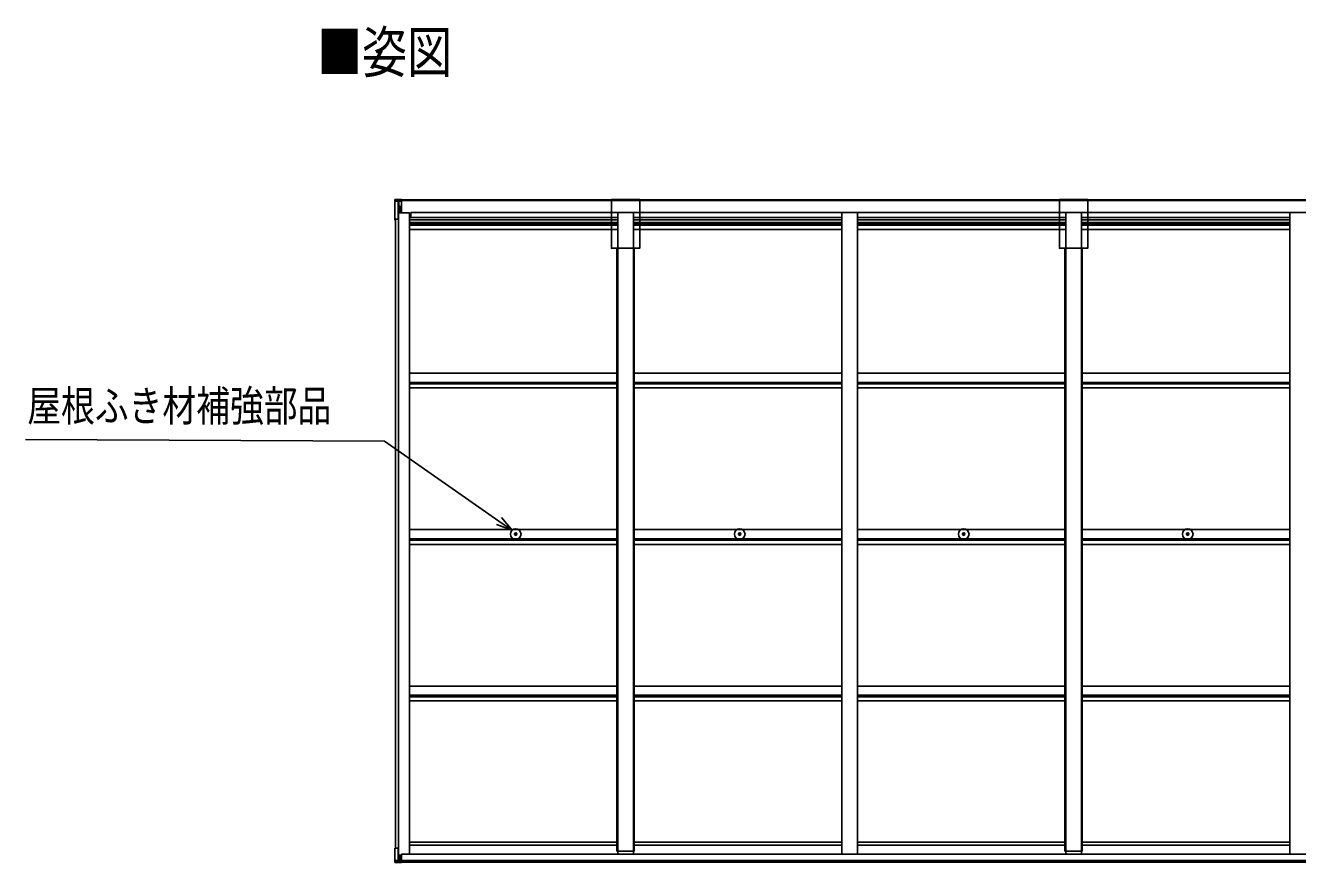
# Model space of a CAD drawing. Units: millimetres, scale not verified. Extents: x -13134 to 13134, y -8911 to 8914.
# Drawn here: x -6357 to -2291, y -68 to 2608 of the extents above; entities that cross this region are included whole.
import ezdxf
from ezdxf.enums import TextEntityAlignment as Align

# ---------------------------------------------------------------- set-up
doc = ezdxf.new("R2010")
doc.units = ezdxf.units.MM
doc.header["$LTSCALE"] = 40
for name, color, linetype in [('0-2_USER1', 3, 'Continuous'), ('0-5_YKK_13', 4, 'Continuous'), ('0-6_YKK_A1', 4, 'Continuous'), ('0-7_YKK_D', 6, 'Continuous')]:
    doc.layers.add(name, color=color, linetype=linetype)
doc.styles.add('ＭＳ ゴシック', font='')
doc.styles.get('ＭＳ ゴシック').set_extended_font_data('MS Gothic')

msp = doc.modelspace()

# ---------------------------------------------------------------- linework, layer by layer
at = {"layer": '0-5_YKK_13'}
for p, q in [((-5176.63, 1988.45), (-5176.63, 2052.01)), ((-5174.63, 2052.12), (-5174.63, 2046.84)), ((-5174.63, 2046.84), (-5165.63, 2046.89)), ((-5165.63, 2046.89), (-5165.63, 1988.71)), ((-5154.63, 2052.25), (-5164.11, 2052.25)), ((-5163.83, 2046.68), (-5163.83, 2008.95)), ((-5155.65, 2052.17), (-5154.63, 2052.17)), ((-5154.63, 2052.17), (-5154.63, 2052.25)), ((-5154.63, 2052.17), (-5154.63, 2047.83)), ((-5154.63, 2046.68), (-5154.63, 2047.83)), ((-5164.93, 1993.47), (-5165.63, 1993.47)), ((-5164.93, 1993.24), (-5165.5, 1993.4)), ((-5160.64, 2029.53), (-5154.63, 2029.53)), ((-5160.64, 2029.53), (-5160.64, 2008.95)), ((-5176.63, 1988.45), (-5176.63, 1986.25)), ((-5175.13, 1988.45), (-5175.13, 1986.25)), ((-5165.63, 1988.71), (-5174.74, 1988.66)), ((-5165.63, 1988.55), (-5174.66, 1988.5)), ((-5165.63, 1988.55), (-5165.63, 1988.71)), ((-4792.09, 982.5), (-4790.98, 982.52)), ((-4792.09, 981.5), (-4790.98, 981.48)), ((-4790.98, 982.52), (-4790.46, 982.62)), ((-4790.98, 981.48), (-4790.46, 981.38)), ((-4790.36, 983.13), (-4790.46, 982.62)), ((-4790.36, 980.86), (-4790.46, 981.38)), ((-4790.34, 984.24), (-4790.36, 983.13)), ((-4790.34, 979.75), (-4790.36, 980.86)), ((-4789.34, 984.24), (-4789.32, 983.13)), ((-4789.34, 979.75), (-4789.32, 980.86)), ((-4789.32, 983.13), (-4789.22, 982.62)), ((-4789.32, 980.86), (-4789.22, 981.38)), ((-4788.7, 982.52), (-4789.22, 982.62)), ((-4788.7, 981.48), (-4789.22, 981.38)), ((-4787.6, 982.5), (-4788.7, 982.52)), ((-4787.6, 981.5), (-4788.7, 981.48)), ((-4076.09, 982.5), (-4074.98, 982.52)), ((-4076.09, 981.5), (-4074.98, 981.48)), ((-4074.98, 982.52), (-4074.46, 982.62)), ((-4074.98, 981.48), (-4074.46, 981.38)), ((-4074.36, 983.13), (-4074.46, 982.62)), ((-4074.36, 980.86), (-4074.46, 981.38)), ((-4074.34, 984.24), (-4074.36, 983.13)), ((-4074.34, 979.75), (-4074.36, 980.86)), ((-4073.34, 984.24), (-4073.32, 983.13)), ((-4073.34, 979.75), (-4073.32, 980.86)), ((-4073.32, 983.13), (-4073.22, 982.62)), ((-4073.32, 980.86), (-4073.22, 981.38)), ((-4072.7, 982.52), (-4073.22, 982.62)), ((-4072.7, 981.48), (-4073.22, 981.38)), ((-4071.6, 982.5), (-4072.7, 982.52)), ((-4071.6, 981.5), (-4072.7, 981.48)), ((-3360.09, 982.5), (-3358.98, 982.52)), ((-3360.09, 981.5), (-3358.98, 981.48)), ((-3358.98, 982.52), (-3358.46, 982.62)), ((-3358.98, 981.48), (-3358.46, 981.38)), ((-3358.36, 983.13), (-3358.46, 982.62)), ((-3358.36, 980.86), (-3358.46, 981.38)), ((-3358.34, 984.24), (-3358.36, 983.13)), ((-3358.34, 979.75), (-3358.36, 980.86)), ((-3357.34, 984.24), (-3357.32, 983.13)), ((-3357.34, 979.75), (-3357.32, 980.86)), ((-3357.32, 983.13), (-3357.22, 982.62)), ((-3357.32, 980.86), (-3357.22, 981.38)), ((-3356.7, 982.52), (-3357.22, 982.62)), ((-3356.7, 981.48), (-3357.22, 981.38)), ((-3355.6, 982.5), (-3356.7, 982.52)), ((-3355.6, 981.5), (-3356.7, 981.48)), ((-2644.09, 982.5), (-2642.98, 982.52)), ((-2644.09, 981.5), (-2642.98, 981.48)), ((-2642.98, 982.52), (-2642.46, 982.62)), ((-2642.98, 981.48), (-2642.46, 981.38)), ((-2642.36, 983.13), (-2642.46, 982.62)), ((-2642.36, 980.86), (-2642.46, 981.38)), ((-2642.34, 984.24), (-2642.36, 983.13)), ((-2642.34, 979.75), (-2642.36, 980.86)), ((-2641.34, 984.24), (-2641.32, 983.13)), ((-2641.34, 979.75), (-2641.32, 980.86)), ((-2641.32, 983.13), (-2641.22, 982.62)), ((-2641.32, 980.86), (-2641.22, 981.38)), ((-2640.7, 982.52), (-2641.22, 982.62)), ((-2640.7, 981.48), (-2641.22, 981.38)), ((-2639.6, 982.5), (-2640.7, 982.52)), ((-2639.6, 981.5), (-2640.7, 981.48)), ((-5176.63, -67.1), (-5176.63, -22.44)), ((-5176.63, -67.1), (-5176.63, -22.44)), ((-5165.68, -22.18), (-5174.74, -22.23)), ((-5165.68, -22.18), (-5174.74, -22.23)), ((-5165.63, -22.18), (-5165.63, -61.03)), ((-5165.63, -22.18), (-5165.63, -61.03)), ((-5165.63, -27.36), (-5164.93, -27.36)), ((-5165.63, -27.36), (-5164.93, -27.36)), ((-5164.93, -29.35), (-5165.58, -29.35)), ((-5165.58, -61.03), (-5165.58, -29.35)), ((-5164.93, -29.35), (-5165.58, -29.35)), ((-5165.58, -61.03), (-5165.58, -29.35)), ((-5165.58, -31.6), (-5164.93, -31.6)), ((-5165.58, -31.6), (-5164.93, -31.6)), ((-5176.63, -68.29), (-5176.63, -67.1)), ((-5176.63, -68.29), (-5176.63, -67.1)), ((-5176.63, -68.29), (-5154.63, -68.29)), ((-5176.63, -68.29), (-5154.63, -68.29)), ((-5163.83, -60.94), (-5163.83, -44.31)), ((-5163.83, -60.94), (-5163.83, -44.31)), ((-5160.64, -57.07), (-5160.64, -44.31)), ((-5160.64, -57.07), (-5160.64, -44.31)), ((-5160.64, -57.07), (-5154.63, -57.07)), ((-5160.64, -57.07), (-5154.63, -57.07)), ((-5154.63, -60.52), (-5155.65, -60.52)), ((-5154.63, -60.52), (-5155.65, -60.52)), ((-5155.65, -64.87), (-5154.63, -64.87)), ((-5155.65, -64.87), (-5154.63, -64.87)), ((-5154.63, -44.31), (-5154.63, -67.29)), ((-5154.63, -44.31), (-5154.63, -67.29)), ((-5154.63, -64.87), (-5154.63, -60.52)), ((-5154.63, -64.87), (-5154.63, -60.52)), ((-5154.63, -68.29), (-5154.63, -64.87)), ((-5154.63, -68.29), (-5154.63, -64.87))]:
    msp.add_line(p, q, dxfattribs=at)
for points in [[(-5154.63, 2046.68), (-5165.58, 2046.68), (-5165.63, 2046.68)], [(-5165.58, 2046.68), (-5165.58, 1995.46), (-5164.93, 1995.46)], [(-5156.56, 2052.18), (-5155.93, 2052.17), (-5155.65, 2052.17)], [(-5154.63, 2046.68), (-5154.63, 2037.23), (-5154.63, 2030.54), (-5154.63, 2017.77), (-5154.63, 2008.95)], [(-5165.5, 1993.4), (-5165.56, 1993.41), (-5165.63, 1993.42)], [(-5174.63, -66.8), (-5174.63, -61.51), (-5156.56, -60.55)], [(-5174.63, -66.8), (-5174.63, -61.51), (-5156.56, -60.55)], [(-5154.63, -60.52), (-5154.63, -44.31), (-5164.93, -44.31)], [(-5154.63, -60.52), (-5154.63, -44.31), (-5164.93, -44.31)], [(-5155.65, -64.87), (-5156.31, -64.9), (-5156.56, -64.92)], [(-5155.65, -64.87), (-5156.31, -64.9), (-5156.56, -64.92)]]:
    msp.add_lwpolyline(points, dxfattribs=at)
for centre, radius in [((-4789.84, 982), 17), ((-4789.84, 982), 4), ((-4073.84, 982), 17), ((-4073.84, 982), 4), ((-3357.84, 982), 17), ((-3357.84, 982), 4), ((-2641.84, 982), 17), ((-2641.84, 982), 4)]:
    msp.add_circle(centre, radius, dxfattribs=at)
for centre, radius, start, end in [((-5175.12, 2042.56), 9.57, 87.70094, 99.08684), ((-5175.13, 1990.98), 4.96, 252.34871, 275.71655), ((-5175.19, 1984.05), 4.63, 84.4046, 108.16698), ((-5174.76, 1987.43), 1.24, 252.34871, 275.71655), ((-5174.77, 1987.35), 1.16, 84.4046, 108.16698), ((-4789.84, 982), 2.3, 167.44414, 192.55586), ((-4789.84, 982), 2.3, 77.44414, 102.55586), ((-4789.84, 982), 2.3, 257.44414, 282.55586), ((-4789.84, 982), 2.3, 347.44414, 12.55586), ((-4073.84, 982), 2.3, 167.44414, 192.55586), ((-4073.84, 982), 2.3, 77.44414, 102.55586), ((-4073.84, 982), 2.3, 257.44414, 282.55586), ((-4073.84, 982), 2.3, 347.44414, 12.55586), ((-3357.84, 982), 2.3, 167.44414, 192.55586), ((-3357.84, 982), 2.3, 77.44414, 102.55586), ((-3357.84, 982), 2.3, 257.44414, 282.55586), ((-3357.84, 982), 2.3, 347.44414, 12.55586), ((-2641.84, 982), 2.3, 167.44414, 192.55586), ((-2641.84, 982), 2.3, 77.44414, 102.55586), ((-2641.84, 982), 2.3, 257.44414, 282.55586), ((-2641.84, 982), 2.3, 347.44414, 12.55586), ((-5175.19, -26.84), 4.63, 84.4046, 108.16698), ((-5175.19, -26.84), 4.63, 84.4046, 108.16698), ((-5165.58, -41.27), 19.09, 90.15684, 90.31383), ((-5165.58, -41.27), 19.09, 90.15684, 90.31383), ((-5175.26, -69.57), 2.82, 79.27265, 119.01918), ((-5175.26, -69.57), 2.82, 79.27265, 119.01918), ((-5155.67, -77.82), 17.3, 89.93384, 92.95357), ((-5155.67, -77.82), 17.3, 89.93384, 92.95357)]:
    msp.add_arc(centre, radius, start, end, dxfattribs=at)
for centre, major_axis, ratio, start_param, end_param in [((-5299.2, 1938.25), (2175.25, 11.95), 0.052119, 1.5132126, 1.5132608), ((-5187.38, 1938.25), (222.52, 16.05), 0.507219, 1.3953474, 1.4769191), ((-5190.43, 1938.25), (8.91, -111.9), 0.536296, 2.4808766, 2.5402998), ((-5299.2, 45.71), (2175.25, 11.95), 0.052119, 4.7693519, 4.7694001), ((-5299.2, 45.71), (2175.25, 11.95), 0.052119, 4.7693519, 4.7694001), ((-5187.38, 45.71), (222.52, 16.05), 0.507219, 4.7331065, 4.8146782), ((-5187.38, 45.71), (222.52, 16.05), 0.507219, 4.7331065, 4.8146782), ((-5190.43, 45.71), (8.91, -111.9), 0.536296, 0.3064994, 0.3659225), ((-5190.43, 45.71), (8.91, -111.9), 0.536296, 0.3064994, 0.3659225)]:
    msp.add_ellipse(centre, major_axis=major_axis, ratio=ratio, start_param=start_param, end_param=end_param, dxfattribs=at)
at = {"layer": '0-6_YKK_A1'}
for p, q in [((-5154.63, 2051.07), (573.37, 2051.07)), ((-5154.63, 2051.07), (-5154.63, 2008.95)), ((-5154.63, 2048.49), (573.37, 2048.49)), ((-5129.63, 2008.95), (-5129.63, -41.28)), ((-5129.63, 1994.76), (-4463.63, 1994.76)), ((-5124.63, 2010.77), (543.37, 2010.77)), ((-5124.63, 1994.76), (-5124.63, 2010.77)), ((-4463.63, 2010.77), (-4463.63, -41.28)), ((-4413.63, 2010.77), (-4413.63, -41.28)), ((-4413.63, 1994.76), (-3747.63, 1994.76)), ((-3747.63, 2010.77), (-3747.63, -41.28)), ((-3697.63, 2010.77), (-3697.63, -41.28)), ((-3697.63, 1994.76), (-3031.63, 1994.76)), ((-3031.63, 2010.77), (-3031.63, -41.28)), ((-2981.63, 2010.77), (-2981.63, -41.28)), ((-2981.63, 1994.76), (-2315.63, 1994.76)), ((-2315.63, 2010.77), (-2315.63, -41.28)), ((-5174.63, 1988.5), (-5174.63, -22.23)), ((-5129.63, 1986.68), (-4463.63, 1986.68)), ((-5129.63, 1978.48), (-4463.63, 1978.48)), ((-5129.63, 1974.55), (-4463.63, 1974.55)), ((-5129.63, 1969.47), (-4463.63, 1969.47)), ((-5129.63, 1955.47), (-4463.63, 1955.47)), ((-4413.63, 1986.68), (-3747.63, 1986.68)), ((-4413.63, 1978.48), (-3747.63, 1978.48)), ((-4413.63, 1974.55), (-3747.63, 1974.55)), ((-4413.63, 1969.47), (-3747.63, 1969.47)), ((-4413.63, 1955.47), (-3747.63, 1955.47)), ((-3697.63, 1986.68), (-3031.63, 1986.68)), ((-3697.63, 1978.48), (-3031.63, 1978.48)), ((-3697.63, 1974.55), (-3031.63, 1974.55)), ((-3697.63, 1969.47), (-3031.63, 1969.47)), ((-3697.63, 1955.47), (-3031.63, 1955.47)), ((-2981.63, 1986.68), (-2315.63, 1986.68)), ((-2981.63, 1978.48), (-2315.63, 1978.48)), ((-2981.63, 1974.55), (-2315.63, 1974.55)), ((-2981.63, 1969.47), (-2315.63, 1969.47)), ((-2981.63, 1955.47), (-2315.63, 1955.47)), ((-5129.66, 1496.76), (-4463.66, 1496.76)), ((-5129.66, 1467.03), (-4463.66, 1467.03)), ((-4413.66, 1496.76), (-3747.66, 1496.76)), ((-4413.66, 1467.03), (-3747.66, 1467.03)), ((-3697.66, 1496.76), (-3031.66, 1496.76)), ((-3697.66, 1467.03), (-3031.66, 1467.03)), ((-2981.66, 1496.76), (-2315.63, 1496.76)), ((-2981.66, 1467.03), (-2315.63, 1467.03)), ((-5129.66, 1462.4), (-4463.66, 1462.4)), ((-5129.66, 1449.47), (-4463.66, 1449.47)), ((-4413.66, 1462.4), (-3747.66, 1462.4)), ((-4413.66, 1449.47), (-3747.66, 1449.47)), ((-3697.66, 1462.4), (-3031.66, 1462.4)), ((-3697.66, 1449.47), (-3031.66, 1449.47)), ((-2981.66, 1462.4), (-2315.63, 1462.4)), ((-2981.66, 1449.47), (-2315.63, 1449.47)), ((-5129.66, 996.52), (-4463.66, 996.52)), ((-4413.66, 996.52), (-3747.66, 996.52)), ((-3697.66, 996.52), (-3031.66, 996.52)), ((-2981.66, 996.52), (-2315.63, 996.52)), ((-5129.66, 966.78), (-4463.66, 966.78)), ((-5129.66, 962.16), (-4463.66, 962.16)), ((-5129.66, 949.23), (-4463.66, 949.23)), ((-4413.66, 966.78), (-3747.66, 966.78)), ((-4413.66, 962.16), (-3747.66, 962.16)), ((-4413.66, 949.23), (-3747.66, 949.23)), ((-3697.66, 966.78), (-3031.66, 966.78)), ((-3697.66, 962.16), (-3031.66, 962.16)), ((-3697.66, 949.23), (-3031.66, 949.23)), ((-2981.66, 966.78), (-2315.63, 966.78)), ((-2981.66, 962.16), (-2315.63, 962.16)), ((-2981.66, 949.23), (-2315.63, 949.23)), ((-5129.66, 496.27), (-4463.66, 496.27)), ((-4413.66, 496.27), (-3747.66, 496.27)), ((-3697.66, 496.27), (-3031.66, 496.27)), ((-2981.66, 496.27), (-2315.63, 496.27)), ((-5129.66, 466.54), (-4463.66, 466.54)), ((-5129.66, 461.91), (-4463.66, 461.91)), ((-5129.66, 448.98), (-4463.66, 448.98)), ((-4413.66, 466.54), (-3747.66, 466.54)), ((-4413.66, 461.91), (-3747.66, 461.91)), ((-4413.66, 448.98), (-3747.66, 448.98)), ((-3697.66, 466.54), (-3031.66, 466.54)), ((-3697.66, 461.91), (-3031.66, 461.91)), ((-3697.66, 448.98), (-3031.66, 448.98)), ((-2981.66, 466.54), (-2315.63, 466.54)), ((-2981.66, 461.91), (-2315.63, 461.91)), ((-2981.66, 448.98), (-2315.63, 448.98)), ((-5129.63, -3.51), (-4463.63, -3.51)), ((-5129.63, -12.86), (-4463.63, -12.86)), ((-4413.63, -3.51), (-3747.63, -3.51)), ((-4413.63, -12.86), (-3747.63, -12.86)), ((-3697.63, -3.51), (-3031.63, -3.51)), ((-3697.63, -12.86), (-3031.63, -12.86)), ((-2981.63, -3.51), (-2315.63, -3.51)), ((-2981.63, -12.86), (-2315.63, -12.86)), ((-5154.63, -44.31), (-5164.93, -44.31)), ((-5154.63, -41.28), (573.37, -41.28)), ((-5154.63, -67.29), (-5154.63, -41.28)), ((-5154.63, -61.67), (573.37, -61.67)), ((-5154.63, -67.29), (573.37, -67.29))]:
    msp.add_line(p, q, dxfattribs=at)
for points in [[(-4483.83, 2051.48), (-4393.43, 2051.48), (-4393.43, 1895.98), (-4483.83, 1895.98)], [(-3051.83, 2051.48), (-2961.43, 2051.48), (-2961.43, 1895.98), (-3051.83, 1895.98)], [(-4466.13, 1895.98), (-4411.13, 1895.98), (-4411.13, -31.36), (-4466.13, -31.36)], [(-3034.13, 1895.98), (-2979.13, 1895.98), (-2979.13, -31.36), (-3034.13, -31.36)]]:
    msp.add_lwpolyline(points, close=True, dxfattribs=at)
msp.add_lwpolyline([(-5129.63, 2008.95), (-5164.93, 2008.95), (-5164.93, -44.31)], dxfattribs=at)
at = {"layer": '0-7_YKK_D'}
for points in [[(-4801.67, 994.21), (-4843.46, 1023.44), (-5209.13, 1279.18), (-6357.11, 1283.99)], [(-4851.29, 1012.24), (-4801.67, 994.21), (-4835.63, 1034.63)]]:
    msp.add_lwpolyline(points, dxfattribs=at)

# ---------------------------------------------------------------- texts
at = {"layer": '0-2_USER1', "style": 'ＭＳ ゴシック', "width": 0.8}
msp.add_text('■姿図', height=132, dxfattribs=at).set_placement((-5425.1, 2417.6), align=Align.BOTTOM_LEFT)
at = {"layer": '0-7_YKK_D', "style": 'ＭＳ ゴシック', "width": 0.8}
msp.add_text('屋根ふき材補強部品', height=98.97, dxfattribs=at).set_placement((-6351.21, 1312.93), align=Align.BOTTOM_LEFT)

doc.saveas('drawing.dxf')
